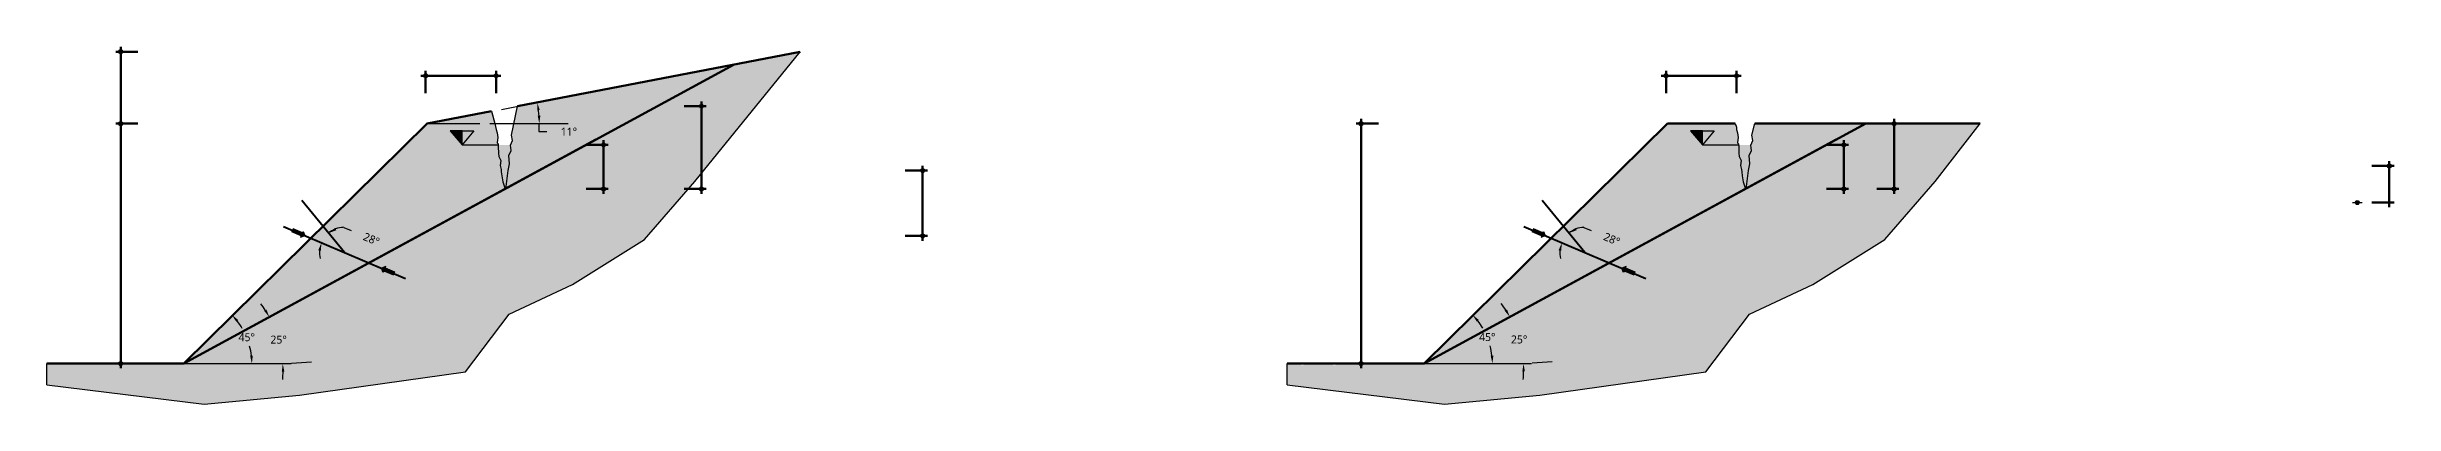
# Model space of a CAD drawing. Extents: x -43.5 to 22.6, y 2.4 to 15.
# Drawn here: x -43.53 to -28.87, y 4.34 to 6.57 of the extents above; entities that cross this region are included whole.
import ezdxf

# ---------------------------------------------------------------- set-up
doc = ezdxf.new("R2010")
doc.units = 0
doc.header["$MEASUREMENT"] = 0
doc.layers.add('1', color=7, linetype='Continuous')
doc.layers.add('1 @ 1', color=7, linetype='Continuous')
doc.styles.get("Standard").update_dxf_attribs({"font": 'segoeui.ttf'})
doc.dimstyles.get("Standard").update_dxf_attribs({"dimtxt": 0.18, "dimasz": 0.18, "dimexe": 0.18, "dimexo": 0.0625, "dimgap": 0.09, "dimtad": 0, "dimtih": 1, "dimtoh": 1, "dimdec": 4, "dimzin": 0, "dimdsep": 46, "dimtxsty": 'Standard', "dimcen": 0.09, "dimadec": 0, "dimazin": 0, "dimtfac": 1, "dimtdec": 4, "dimtofl": 0, "dimtmove": 0, "dimatfit": 3, "dimfxl": 1, "dimtolj": 1, "dimtzin": 0, "dimarcsym": 0})

# ---------------------------------------------------------------- blocks, each defined once
blk = doc.blocks.new('*D10')
at = {"layer": '1', "color": 0, "lineweight": -2}
blk.add_line((-34.253, 4.596), (-34.128, 4.604), dxfattribs=at)
at = {"layer": '1', "color": 1, "lineweight": -2}
for start, end in [(32.5909, 36.6564), (355.6273, 359.6928)]:
    blk.add_arc((-35.011, 4.546), 0.705, start, end, dxfattribs=at)
at = {"layer": '1', "color": 1}
for points in [[(-34.41, 4.93), (-34.424, 4.921), (-34.392, 4.883)], [(-34.314, 4.542), (-34.298, 4.543), (-34.307, 4.592)]]:
    blk.add_solid(points, dxfattribs=at)
at = {"layer": 'Defpoints', "color": 0}
for p in [(-32.252, 6.045), (-34.321, 4.693), (-34.315, 4.592), (-35.011, 4.546), (-35.011, 4.546)]:
    blk.add_point(p, dxfattribs=at)
at = {"layer": '1', "color": 1, "insert": (-34.334, 4.742), "char_height": 0.05, "attachment_point": 5}
blk.add_mtext('\\A1;25°', dxfattribs=at)
blk = doc.blocks.new('*D11')
at = {"layer": '1', "color": 0, "lineweight": -2}
for start, end in [(30.481, 38.0264), (6.5992, 14.6003)]:
    blk.add_arc((-34.935, 4.592), 0.434, start, end, dxfattribs=at)
at = {"layer": '1', "color": 0}
for points in [[(-34.599, 4.854), (-34.587, 4.865), (-34.626, 4.897)], [(-34.495, 4.642), (-34.512, 4.641), (-34.501, 4.592)]]:
    blk.add_solid(points, dxfattribs=at)
at = {"layer": 'Defpoints', "color": 0}
for p in [(-33.416, 6.091), (-34.515, 4.703), (-34.935, 4.592), (-34.935, 4.592), (-34.265, 4.592)]:
    blk.add_point(p, dxfattribs=at)
at = {"layer": '1', "color": 5, "insert": (-34.533, 4.757), "char_height": 0.05, "attachment_point": 5}
blk.add_mtext('\\A1;45°', dxfattribs=at)
blk = doc.blocks.new('*D12')
at = {"layer": '1', "color": 0, "lineweight": -2}
blk.add_line((-33.929, 5.442), (-33.883, 5.423), dxfattribs=at)
for start, end in [(92.0932, 129.3203), (92.5875, 110.9539), (175.3682, 193.7346)]:
    blk.add_arc((-33.923, 5.286), 0.157, start, end, dxfattribs=at)
at = {"layer": '1', "color": 0}
for points in [[(-33.975, 5.425), (-33.983, 5.439), (-34.022, 5.407)], [(-34.087, 5.3), (-34.071, 5.296), (-34.067, 5.347)]]:
    blk.add_solid(points, dxfattribs=at)
at = {"layer": 'Defpoints', "color": 0}
for p in [(-34.938, 6.525), (-34.621, 5.582), (-34.055, 5.369), (-33.923, 5.286), (-32.013, 4.475)]:
    blk.add_point(p, dxfattribs=at)
at = {"layer": '1', "color": 0, "insert": (-33.755, 5.369), "char_height": 0.05, "attachment_point": 5, "rotation": 337.0018}
blk.add_mtext('\\A1;28°', dxfattribs=at)
blk = doc.blocks.new('*D17')
at = {"layer": '1', "color": 0, "lineweight": -2}
blk.add_line((-42.005, 4.595), (-41.88, 4.603), dxfattribs=at)
at = {"layer": '1', "color": 1, "lineweight": -2}
for start, end in [(32.5909, 36.6564), (355.6273, 359.6928)]:
    blk.add_arc((-42.763, 4.545), 0.705, start, end, dxfattribs=at)
at = {"layer": '1', "color": 1}
for points in [[(-42.162, 4.929), (-42.176, 4.921), (-42.144, 4.882)], [(-42.066, 4.541), (-42.05, 4.542), (-42.06, 4.592)]]:
    blk.add_solid(points, dxfattribs=at)
at = {"layer": 'Defpoints', "color": 0}
for p in [(-40.004, 6.045), (-42.073, 4.692), (-42.067, 4.591), (-42.763, 4.545), (-42.763, 4.545)]:
    blk.add_point(p, dxfattribs=at)
at = {"layer": '1', "color": 1, "insert": (-42.086, 4.741), "char_height": 0.05, "attachment_point": 5}
blk.add_mtext('\\A1;25°', dxfattribs=at)
blk = doc.blocks.new('*D15')
at = {"layer": '1', "color": 0, "lineweight": -2}
for start, end in [(30.481, 38.0264), (6.5992, 14.6003)]:
    blk.add_arc((-42.687, 4.591), 0.434, start, end, dxfattribs=at)
at = {"layer": '1', "color": 0}
for points in [[(-42.351, 4.853), (-42.339, 4.864), (-42.378, 4.896)], [(-42.247, 4.642), (-42.264, 4.641), (-42.253, 4.591)]]:
    blk.add_solid(points, dxfattribs=at)
at = {"layer": 'Defpoints', "color": 0}
for p in [(-41.168, 6.09), (-42.267, 4.703), (-42.687, 4.591), (-42.687, 4.591), (-42.017, 4.591)]:
    blk.add_point(p, dxfattribs=at)
at = {"layer": '1', "color": 5, "insert": (-42.285, 4.756), "char_height": 0.05, "attachment_point": 5}
blk.add_mtext('\\A1;45°', dxfattribs=at)
blk = doc.blocks.new('*D16')
at = {"layer": '1', "color": 0, "lineweight": -2}
blk.add_line((-41.679, 5.442), (-41.633, 5.423), dxfattribs=at)
for start, end in [(92.0932, 129.3203), (92.5875, 110.9539), (175.3682, 193.7346)]:
    blk.add_arc((-41.674, 5.286), 0.157, start, end, dxfattribs=at)
at = {"layer": '1', "color": 0}
for points in [[(-41.725, 5.425), (-41.734, 5.439), (-41.773, 5.407)], [(-41.838, 5.3), (-41.822, 5.296), (-41.818, 5.347)]]:
    blk.add_solid(points, dxfattribs=at)
at = {"layer": 'Defpoints', "color": 0}
for p in [(-42.689, 6.525), (-42.372, 5.582), (-41.806, 5.369), (-41.674, 5.286), (-39.763, 4.475)]:
    blk.add_point(p, dxfattribs=at)
at = {"layer": '1', "color": 0, "insert": (-41.506, 5.369), "char_height": 0.05, "attachment_point": 5, "rotation": 337.0018}
blk.add_mtext('\\A1;28°', dxfattribs=at)
blk = doc.blocks.new('*D18')
at = {"layer": '1', "color": 0, "lineweight": -2}
for p, q in [((-40.694, 6.18), (-40.293, 6.258)), ((-40.767, 6.091), (-40.277, 6.091)), ((-40.459, 6.041), (-40.409, 6.041))]:
    blk.add_line(p, q, dxfattribs=at)
for start, end in [(4.0832, 6.8131), (355.9168, 0)]:
    blk.add_arc((-41.159, 6.091), 0.702, start, end, dxfattribs=at)
at = {"layer": '1', "color": 0}
for points in [[(-40.47, 6.173), (-40.454, 6.176), (-40.47, 6.224)], [(-40.45, 6.141), (-40.467, 6.141), (-40.457, 6.091)]]:
    blk.add_solid(points, dxfattribs=at)
at = {"layer": 'Defpoints', "color": 0}
for p in [(-40.756, 6.169), (-40.463, 6.18), (-41.159, 6.091), (-41.159, 6.091), (-40.829, 6.091)]:
    blk.add_point(p, dxfattribs=at)
at = {"layer": '1', "color": 0, "insert": (-40.272, 6.041), "char_height": 0.05, "attachment_point": 5}
blk.add_mtext('\\A1;11°', dxfattribs=at)

msp = doc.modelspace()

# ---------------------------------------------------------------- hatches: boundary and pattern name
at = {"layer": '1'}
h = msp.add_hatch(color=256, dxfattribs=at)
h.set_gradient(color1=(149, 134, 152), color2=(204, 190, 163), tint=1, name='INVHEMISPHERICAL')
h.paths.add_polyline_path([(-40.918, 4.53951), (-40.64448, 4.90105), (-40.25028, 5.08584), (-39.79977, 5.36703), (-39.48602, 5.72857), (-38.82595, 6.54007), (-39.23961, 6.46044), (-41.52045, 5.22074), (-41.44317, 5.18794), (-41.41653, 5.1984), (-41.42045, 5.18918), (-41.36112, 5.164), (-41.36895, 5.14555), (-41.42828, 5.17073), (-41.43219, 5.16151), (-41.44317, 5.18794), (-41.52045, 5.22074), (-42.67764, 4.59177), (-43.06031, 4.59181, -1), (-43.08529, 4.59181), (-43.53361, 4.59186), (-43.53361, 4.45896), (-42.55111, 4.33866), (-41.95579, 4.3949)])
for points in [[(-43.08529, 6.54007, 1), (-43.06031, 6.54007, 1)], [(-41.16702, 6.40241, 1), (-41.16702, 6.37743, 1)], [(-40.7391, 6.38992, 1), (-40.71412, 6.38992, 1)], [(-33.41607, 6.40241, 1), (-33.41607, 6.37743, 1)], [(-32.98815, 6.38992, 1), (-32.96317, 6.38992, 1)], [(-39.43134, 6.19998, 1), (-39.45632, 6.19998, 1)], [(-43.08529, 6.09098, 1), (-43.06031, 6.09098, 1)], [(-40.93953, 6.04675), (-41.01343, 6.04675), (-40.93953, 5.95829)], [(-35.33434, 6.09098, 1), (-35.30936, 6.09098, 1)], [(-33.18856, 6.04643), (-33.26245, 6.04643), (-33.18856, 5.95797)], [(-31.97825, 6.09102, 1), (-32.00323, 6.09102, 1)], [(-40.04297, 5.95829, 1), (-40.06795, 5.95829, 1)], [(-32.31758, 5.95797, 1), (-32.2926, 5.95797, 1)], [(-38.04918, 5.79786, 1), (-38.07416, 5.79786, 1)], [(-28.88414, 5.82625, 1), (-28.90911, 5.82625, 1)], [(-40.04297, 5.68289, 1), (-40.06795, 5.68289, 1)], [(-39.45632, 5.68257, 1), (-39.43134, 5.68257, 1)], [(-32.31758, 5.68257, 1), (-32.2926, 5.68257, 1)], [(-32.00323, 5.68257, 1), (-31.97825, 5.68257, 1)], [(-29.0841, 5.5978, 1), (-29.10908, 5.5978, 1)], [(-38.04918, 5.38941, 1), (-38.07416, 5.38941, 1)], [(-43.08529, 4.59181, 1), (-43.06031, 4.59181, 1)], [(-35.33434, 4.59181, 1), (-35.30936, 4.59181, 1)]]:
    msp.add_hatch(color=256, dxfattribs=at).paths.add_polyline_path(points)
h = msp.add_hatch(color=256, dxfattribs=at)
h.set_gradient(color1=(149, 134, 152), color2=(204, 190, 163), tint=1, name='CURVED')
h.paths.add_polyline_path([(-40.59263, 6.19998), (-40.63127, 6.01835), (-40.62535, 5.98539), (-40.63643, 5.957), (-40.63303, 5.92384), (-40.64727, 5.89153), (-40.64341, 5.84063), (-40.65165, 5.79889), (-40.66432, 5.69707), (-40.67076, 5.68257), (-39.23961, 6.46044)])
h = msp.add_hatch(color=256, dxfattribs=at)
h.set_gradient(color1=(149, 134, 152), color2=(204, 190, 163), tint=1, name='CURVED')
h.paths.add_polyline_path([(-41.80822, 5.44991), (-41.67383, 5.28584), (-41.52045, 5.22074), (-40.67076, 5.68257), (-40.68572, 5.72625), (-40.68905, 5.75231), (-40.69086, 5.76499), (-40.69423, 5.79061), (-40.69501, 5.80381), (-40.70222, 5.82819), (-40.69816, 5.86098), (-40.70933, 5.88566), (-40.71185, 5.90601), (-40.71312, 5.94639), (-40.71428, 5.96398), (-40.71996, 5.97154), (-40.718, 5.98898), (-40.71696, 6.00376), (-40.72123, 6.03434), (-40.72685, 6.05349), (-40.73475, 6.09102), (-40.75551, 6.16863), (-41.15867, 6.09102)])
h.paths.add_polyline_path([(-41.80822, 5.44991), (-41.88405, 5.37506), (-41.67383, 5.28584)])
h.paths.add_polyline_path([(-42.67764, 4.59177), (-41.52045, 5.22074), (-41.88405, 5.37506)])
h = msp.add_hatch(color=256, dxfattribs=at)
h.set_gradient(color1=(149, 134, 152), color2=(204, 190, 163), tint=1, name='INVHEMISPHERICAL')
h.paths.add_polyline_path([(-31.4535, 6.09102), (-32.16833, 6.09102), (-34.92669, 4.59177), (-35.47622, 4.59183, -1), (-35.5012, 4.59183), (-35.67622, 4.59185, -1), (-35.7012, 4.59185), (-35.78266, 4.59186), (-35.78266, 4.45896), (-34.80016, 4.33866), (-34.20484, 4.3949), (-33.16705, 4.53951), (-32.89353, 4.90105), (-32.49933, 5.08584), (-32.04882, 5.36703), (-31.73507, 5.72857)])
h = msp.add_hatch(color=256, dxfattribs=at)
h.set_gradient(color1=(149, 134, 152), color2=(204, 190, 163), tint=1, name='CURVED')
h.paths.add_polyline_path([(-34.92669, 4.59177), (-32.9198, 5.68257), (-32.93477, 5.72625), (-32.9381, 5.75231), (-32.93991, 5.76499), (-32.94328, 5.79061), (-32.94406, 5.80381), (-32.95059, 5.8259), (-32.95155, 5.8259), (-32.94721, 5.86098), (-32.95838, 5.88566), (-32.9609, 5.90601), (-32.96217, 5.94639), (-32.96332, 5.96398), (-32.96901, 5.97154), (-32.96705, 5.98898), (-32.96601, 6.00376), (-32.97028, 6.03434), (-32.97589, 6.05349), (-32.97566, 6.06821), (-32.9838, 6.09102), (-33.40772, 6.09102)])
h = msp.add_hatch(color=256, dxfattribs=at)
h.set_gradient(color1=(149, 134, 152), color2=(204, 190, 163), tint=1, name='CURVED')
h.paths.add_polyline_path([(-32.8617, 6.09102), (-32.88032, 6.01835), (-32.8744, 5.98539), (-32.88548, 5.957), (-32.88208, 5.92384), (-32.89632, 5.89153), (-32.89246, 5.84063), (-32.9007, 5.79889), (-32.91337, 5.69707), (-32.9198, 5.68257), (-32.16833, 6.09102)])
h = msp.add_hatch(color=256, dxfattribs=at)
h.set_gradient(color1=(73, 99, 212), color2=(15, 210, 210), tint=1, name='INVCURVED')
h.paths.add_polyline_path([(-40.67076, 5.95797), (-40.71388, 5.95797), (-40.71312, 5.94639), (-40.71185, 5.90601), (-40.70933, 5.88566), (-40.69816, 5.86098), (-40.70222, 5.82819), (-40.69501, 5.80381), (-40.69423, 5.79061), (-40.69086, 5.76499), (-40.68905, 5.75231), (-40.68572, 5.72625), (-40.67076, 5.68257)])
h.paths.add_polyline_path([(-40.67076, 5.68257), (-40.66432, 5.69707), (-40.65165, 5.79889), (-40.64341, 5.84063), (-40.64727, 5.89153), (-40.63303, 5.92384), (-40.63653, 5.95797), (-40.67076, 5.95797)])
h = msp.add_hatch(color=256, dxfattribs=at)
h.set_gradient(color1=(73, 99, 212), color2=(15, 210, 210), tint=1, name='INVCURVED')
h.paths.add_polyline_path([(-32.9198, 5.95797), (-32.96293, 5.95797), (-32.96217, 5.94639), (-32.9609, 5.90601), (-32.95838, 5.88566), (-32.94721, 5.86098), (-32.95127, 5.82819), (-32.94406, 5.80381), (-32.94328, 5.79061), (-32.93991, 5.76499), (-32.9381, 5.75231), (-32.93477, 5.72625), (-32.9198, 5.68257)])
h.paths.add_polyline_path([(-32.9198, 5.68257), (-32.91337, 5.69707), (-32.9007, 5.79889), (-32.89246, 5.84063), (-32.89632, 5.89153), (-32.88208, 5.92384), (-32.88558, 5.95797), (-32.9198, 5.95797)])
at = {"layer": '1', "true_color": 0xd5a215}
for points in [[(-41.99585, 5.4334), (-42.00368, 5.41495), (-41.94435, 5.38977), (-41.94826, 5.38055), (-41.92162, 5.39101), (-41.9326, 5.41744), (-41.93652, 5.40822)], [(-34.2449, 5.4334), (-34.25272, 5.41495), (-34.1934, 5.38977), (-34.19731, 5.38055), (-34.17067, 5.39101), (-34.18165, 5.41744), (-34.18557, 5.40822)], [(-41.44317, 5.18794), (-41.43219, 5.16151), (-41.42828, 5.17073), (-41.36895, 5.14555), (-41.36112, 5.164), (-41.42045, 5.18918), (-41.41653, 5.1984)], [(-33.69222, 5.18794), (-33.68124, 5.16151), (-33.67733, 5.17073), (-33.618, 5.14555), (-33.61017, 5.164), (-33.6695, 5.18918), (-33.66558, 5.1984)]]:
    msp.add_hatch(color=42, dxfattribs=at).paths.add_polyline_path(points)

# ---------------------------------------------------------------- linework, layer by layer
at = {"layer": '1', "lineweight": 50}
for p, q in [((-43.10269, 6.54007), (-42.96477, 6.54007)), ((-43.0728, 4.56192), (-43.0728, 6.56996)), ((-41.19691, 6.38992), (-40.69672, 6.38992)), ((-41.16702, 6.28189), (-41.16702, 6.41981)), ((-40.72661, 6.28189), (-40.72661, 6.41981)), ((-33.44596, 6.38992), (-32.94577, 6.38992)), ((-33.41607, 6.28189), (-33.41607, 6.41981)), ((-32.97566, 6.28189), (-32.97566, 6.41981)), ((-39.55186, 6.19998), (-39.41394, 6.19998)), ((-39.44383, 6.22987), (-39.44383, 5.65268)), ((-43.10269, 6.09098), (-42.96477, 6.09098)), ((-35.35174, 6.09098), (-35.21382, 6.09098)), ((-35.32185, 4.56192), (-35.32185, 6.12087)), ((-32.09877, 6.09102), (-31.96085, 6.09102)), ((-31.99074, 6.12091), (-31.99074, 5.65268)), ((-40.16349, 5.95829), (-40.02557, 5.95829)), ((-40.05546, 5.98818), (-40.05546, 5.653)), ((-32.41313, 5.95797), (-32.2752, 5.95797)), ((-32.30509, 5.98786), (-32.30509, 5.65268)), ((-38.1697, 5.79786), (-38.03178, 5.79786)), ((-38.06167, 5.82775), (-38.06167, 5.35952)), ((-29.00466, 5.82625), (-28.86674, 5.82625)), ((-28.89663, 5.85614), (-28.89663, 5.56791)), ((-40.16349, 5.68289), (-40.02557, 5.68289)), ((-39.55186, 5.68257), (-39.41394, 5.68257)), ((-32.41313, 5.68257), (-32.2752, 5.68257)), ((-32.09877, 5.68257), (-31.96085, 5.68257)), ((-29.00466, 5.5978), (-28.86674, 5.5978)), ((-38.1697, 5.38941), (-38.03178, 5.38941)), ((-43.10269, 4.59181), (-42.96477, 4.59181)), ((-35.35174, 4.59181), (-35.21382, 4.59181))]:
    msp.add_line(p, q, dxfattribs=at)
at = {"layer": '1', "color": 1, "lineweight": 120}
for p, q in [((-42.67764, 4.59177), (-39.23961, 6.46044)), ((-34.92669, 4.59177), (-32.16833, 6.09102)), ((-42.67764, 4.59177), (-40.1029, 5.99122)), ((-34.92669, 4.59177), (-32.35195, 5.99122))]:
    msp.add_line(p, q, dxfattribs=at)
at = {"layer": '1', "lineweight": 100}
for p, q in [((-40.59263, 6.19998), (-38.82595, 6.54007)), ((-41.15867, 6.09102), (-40.75551, 6.16863)), ((-42.67764, 4.59177), (-41.15867, 6.09102)), ((-34.92669, 4.59177), (-33.40772, 6.09102)), ((-33.40772, 6.09102), (-32.9838, 6.09102)), ((-32.8617, 6.09102), (-31.4535, 6.09102)), ((-43.53361, 4.59186), (-42.67764, 4.59177)), ((-35.78266, 4.59186), (-34.92669, 4.59177))]:
    msp.add_line(p, q, dxfattribs=at)
at = {"layer": '1'}
for p, q in [((-40.72661, 6.36003), (-40.72661, 6.41981)), ((-32.97566, 6.36003), (-32.97566, 6.41981)), ((-41.15867, 6.09102), (-40.82934, 6.09102)), ((-40.93953, 6.04675), (-41.01343, 6.04675)), ((-41.01343, 6.04675), (-40.93953, 5.95829)), ((-40.93953, 5.95829), (-40.93953, 6.04675)), ((-40.93953, 5.95829), (-40.93953, 6.04675)), ((-40.93953, 6.04675), (-40.86564, 6.04675)), ((-40.86564, 6.04675), (-40.93953, 5.95829)), ((-33.18856, 6.04643), (-33.26245, 6.04643)), ((-33.26245, 6.04643), (-33.18856, 5.95797)), ((-33.18856, 5.95797), (-33.18856, 6.04643)), ((-33.18856, 5.95797), (-33.18856, 6.04643)), ((-33.18856, 6.04643), (-33.11467, 6.04643)), ((-33.11467, 6.04643), (-33.18856, 5.95797)), ((-40.93953, 5.95829), (-40.7139, 5.95829)), ((-33.18856, 5.95797), (-32.96293, 5.95797)), ((-32.02063, 5.68257), (-31.96085, 5.68257)), ((-29.12648, 5.5978), (-29.0667, 5.5978)), ((-38.09156, 5.38941), (-38.03178, 5.38941))]:
    msp.add_line(p, q, dxfattribs=at)
at = {"layer": '1', "lineweight": 40}
for p, q in [((-41.67383, 5.28584), (-41.94054, 5.61145)), ((-33.92288, 5.28584), (-34.18958, 5.61145)), ((-42.05472, 5.4475), (-41.29295, 5.12418)), ((-34.30376, 5.4475), (-33.542, 5.12418))]:
    msp.add_line(p, q, dxfattribs=at)
at = {"layer": '1', "color": 42, "true_color": 0xd5a215}
for p, q in [((-41.99585, 5.4334), (-42.00368, 5.41495)), ((-41.93652, 5.40822), (-41.99585, 5.4334)), ((-34.2449, 5.4334), (-34.25272, 5.41495)), ((-34.18557, 5.40822), (-34.2449, 5.4334)), ((-41.94435, 5.38977), (-42.00368, 5.41495)), ((-41.94826, 5.38055), (-41.92162, 5.39101)), ((-41.94435, 5.38977), (-41.94826, 5.38055)), ((-41.93652, 5.40822), (-41.9326, 5.41744)), ((-41.9326, 5.41744), (-41.92162, 5.39101)), ((-34.1934, 5.38977), (-34.25272, 5.41495)), ((-34.19731, 5.38055), (-34.17067, 5.39101)), ((-34.1934, 5.38977), (-34.19731, 5.38055)), ((-34.18557, 5.40822), (-34.18165, 5.41744)), ((-34.18165, 5.41744), (-34.17067, 5.39101)), ((-41.41653, 5.1984), (-41.44317, 5.18794)), ((-41.43219, 5.16151), (-41.44317, 5.18794)), ((-41.42828, 5.17073), (-41.43219, 5.16151)), ((-41.42828, 5.17073), (-41.36895, 5.14555)), ((-41.42045, 5.18918), (-41.41653, 5.1984)), ((-41.42045, 5.18918), (-41.36112, 5.164)), ((-41.36112, 5.164), (-41.36895, 5.14555)), ((-33.66558, 5.1984), (-33.69222, 5.18794)), ((-33.68124, 5.16151), (-33.69222, 5.18794)), ((-33.67733, 5.17073), (-33.68124, 5.16151)), ((-33.67733, 5.17073), (-33.618, 5.14555)), ((-33.6695, 5.18918), (-33.66558, 5.1984)), ((-33.6695, 5.18918), (-33.61017, 5.164)), ((-33.61017, 5.164), (-33.618, 5.14555))]:
    msp.add_line(p, q, dxfattribs=at)
at = {"layer": '1', "lineweight": 30}
for p, q in [((-43.53361, 4.45896), (-43.53361, 4.59186)), ((-42.67764, 4.59177), (-42.00719, 4.59177)), ((-35.78266, 4.45896), (-35.78266, 4.59186)), ((-34.92669, 4.59177), (-34.25624, 4.59177))]:
    msp.add_line(p, q, dxfattribs=at)
for points in [[(-43.53361, 4.45896), (-42.55111, 4.33866), (-41.95579, 4.3949), (-40.918, 4.53951), (-40.64448, 4.90105), (-40.25028, 5.08584), (-39.79977, 5.36703), (-39.48602, 5.72857), (-38.82595, 6.54007)], [(-35.78266, 4.45896), (-34.80016, 4.33866), (-34.20484, 4.3949), (-33.16705, 4.53951), (-32.89353, 4.90105), (-32.49933, 5.08584), (-32.04882, 5.36703), (-31.73507, 5.72857), (-31.4535, 6.09102)]]:
    msp.add_lwpolyline(points, dxfattribs=at)
at = {"layer": '1'}
for points in [[(-40.75551, 6.16863), (-40.73475, 6.09102), (-40.72685, 6.05349), (-40.72123, 6.03434), (-40.71696, 6.00376), (-40.718, 5.98898), (-40.71996, 5.97154), (-40.71428, 5.96398), (-40.71312, 5.94639), (-40.71185, 5.90601), (-40.70933, 5.88566), (-40.69816, 5.86098), (-40.70222, 5.82819), (-40.69501, 5.80381), (-40.69423, 5.79061), (-40.69086, 5.76499), (-40.68905, 5.75231), (-40.68572, 5.72625), (-40.67076, 5.68257), (-40.67076, 5.68257), (-40.66432, 5.69707), (-40.65165, 5.79889), (-40.64341, 5.84063), (-40.64727, 5.89153), (-40.63303, 5.92384), (-40.63643, 5.957), (-40.62535, 5.98539), (-40.63127, 6.01835), (-40.59263, 6.19998)], [(-32.9838, 6.09102), (-32.97566, 6.06821), (-32.97589, 6.05349), (-32.97028, 6.03434), (-32.96601, 6.00376), (-32.96705, 5.98898), (-32.96901, 5.97154), (-32.96332, 5.96398), (-32.96217, 5.94639), (-32.9609, 5.90601), (-32.95838, 5.88566), (-32.94721, 5.86098), (-32.95127, 5.82819), (-32.94406, 5.80381), (-32.94328, 5.79061), (-32.93991, 5.76499), (-32.9381, 5.75231), (-32.93477, 5.72625), (-32.9198, 5.68257), (-32.9198, 5.68257), (-32.91337, 5.69707), (-32.9007, 5.79889), (-32.89246, 5.84063), (-32.89632, 5.89153), (-32.88208, 5.92384), (-32.88548, 5.957), (-32.8744, 5.98539), (-32.88032, 6.01835), (-32.8617, 6.09102)]]:
    msp.add_lwpolyline(points, dxfattribs=at)
for centre, radius in [((-43.0728, 6.54007), 0.01249), ((-41.16702, 6.38992), 0.01249), ((-40.72661, 6.38992), 0.01249), ((-33.41607, 6.38992), 0.01249), ((-32.97566, 6.38992), 0.01249), ((-39.44383, 6.19998), 0.01249), ((-43.0728, 6.09098), 0.01249), ((-35.32185, 6.09098), 0.01249), ((-31.99074, 6.09102), 0.01249), ((-40.05546, 5.95829), 0.01249), ((-32.30509, 5.95797), 0.01249), ((-38.06167, 5.79786), 0.01249), ((-28.89663, 5.82625), 0.01249), ((-40.05546, 5.68289), 0.01249), ((-40.05546, 5.68257), 0.01217), ((-39.44383, 5.68257), 0.01249), ((-32.30509, 5.68257), 0.01249), ((-31.99074, 5.68257), 0.01249), ((-29.09659, 5.5978), 0.01249), ((-38.06167, 5.38941), 0.01249), ((-43.0728, 4.59181), 0.01249), ((-35.32185, 4.59181), 0.01249)]:
    msp.add_circle(centre, radius, dxfattribs=at)

# ---------------------------------------------------------------- dimensions: what is measured, and where the dimension line sits
for base, line1, line2, picture, middle in [((-41.80604, 5.36937), ((-41.67352, 5.28584), (-42.68883, 6.52541)), ((-42.37157, 5.58211), (-39.76314, 4.475)), '*D16', (-41.50585, 5.36879)), ((-34.0554, 5.36937), ((-33.92288, 5.28584), (-34.93819, 6.52541)), ((-34.62093, 5.58211), (-32.01251, 4.475)), '*D12', (-33.75521, 5.36879)), ((-40.46255, 6.17975), ((-41.15867, 6.09102), (-40.82934, 6.09102)), ((-41.15867, 6.09102), (-40.75551, 6.16863)), '*D18', (-40.27159, 6.04105))]:
    dim = msp.add_angular_dim_2l(base=base, line1=line1, line2=line2, dimstyle='Standard', override={"dimtxt": 0.05, "dimasz": 0.05}, dxfattribs=at)
    dim.commit()
    dim.dimension.update_dxf_attribs({"geometry": picture, "text_midpoint": middle})
at = {"layer": '1', "color": 5}
for base, line1, line2, picture, middle in [((-42.26731, 4.70267), ((-42.6871, 4.59117), (-42.01665, 4.59117)), ((-42.6871, 4.59117), (-41.16813, 6.09042)), '*D15', (-42.28527, 4.75608)), ((-34.51525, 4.70328), ((-34.93504, 4.59177), (-34.26459, 4.59177)), ((-34.93504, 4.59177), (-33.41607, 6.09102)), '*D11', (-34.53321, 4.75668))]:
    dim = msp.add_angular_dim_2l(base=base, line1=line1, line2=line2, dimstyle='Standard', override={"dimtxt": 0.05, "dimasz": 0.05, "dimgap": 0.03, "dimtad": 1, "dimtih": 1, "dimclrt": 5}, dxfattribs=at)
    dim.commit()
    dim.dimension.update_dxf_attribs({"geometry": picture, "text_midpoint": middle})
at = {"layer": '1 @ 1'}
for base, line1, line2, picture, middle in [((-42.07344, 4.69219), ((-42.76281, 4.54548), (-42.06729, 4.59117)), ((-42.76281, 4.54548), (-40.00445, 6.04473)), '*D17', (-42.08579, 4.74143)), ((-34.32138, 4.69279), ((-35.01075, 4.54608), (-34.31523, 4.59177)), ((-35.01075, 4.54608), (-32.25239, 6.04533)), '*D10', (-34.33373, 4.74203))]:
    dim = msp.add_angular_dim_2l(base=base, line1=line1, line2=line2, dimstyle='Standard', override={"dimscale": 1, "dimtxt": 0.05, "dimasz": 0.05, "dimgap": 0.03, "dimtad": 1, "dimtxsty": 'Standard', "dimclrd": 1, "dimclrt": 1, "dimtix": 0, "dimtofl": 0, "dimtmove": 0, "dimatfit": 3}, dxfattribs=at)
    dim.commit()
    dim.dimension.update_dxf_attribs({"geometry": picture, "text_midpoint": middle})

doc.saveas('drawing.dxf')
